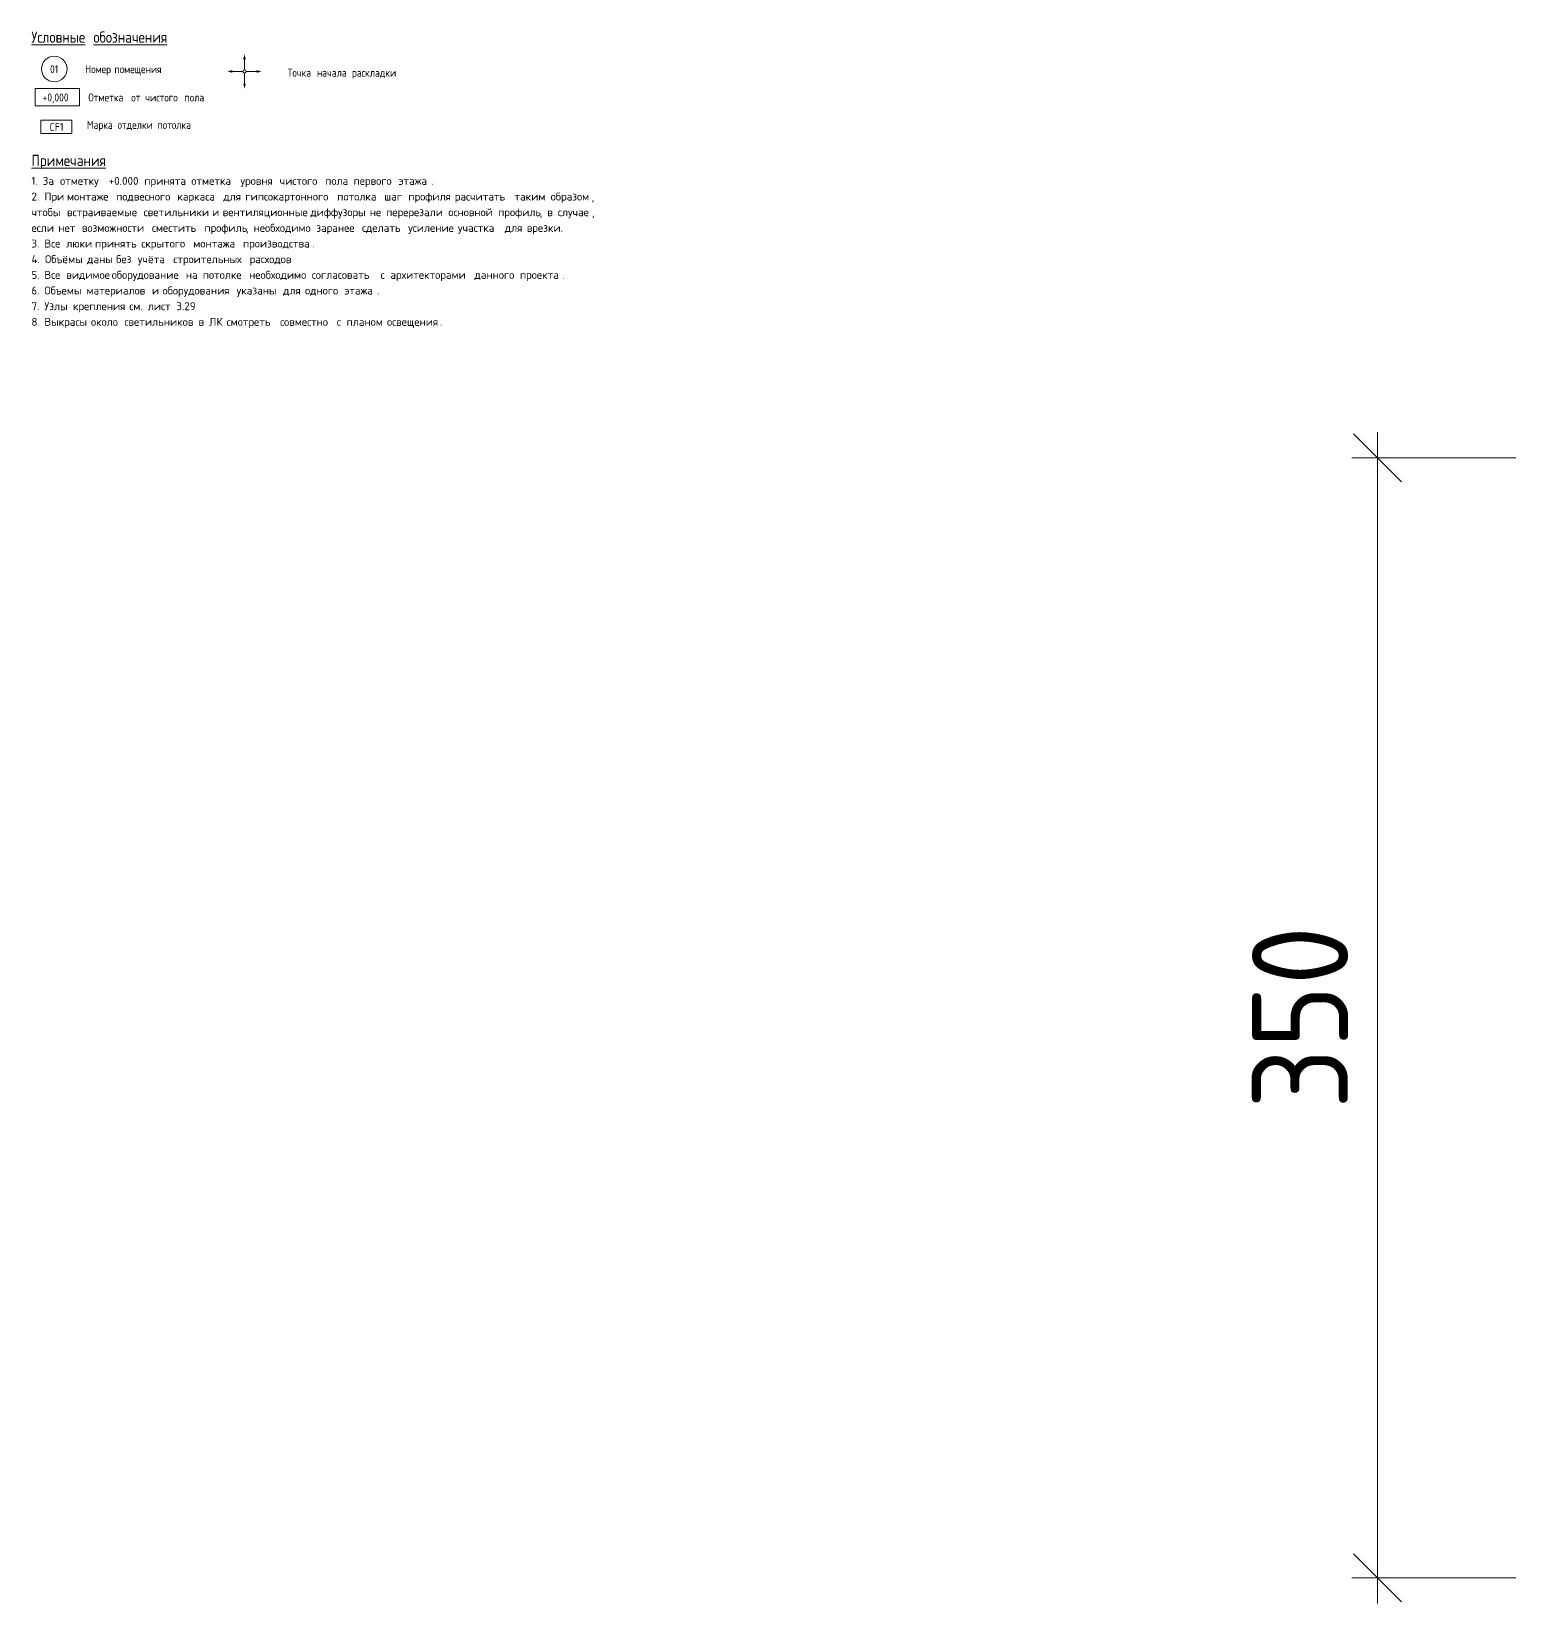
# Model space of a CAD drawing. Header units: millimetres. Extents: x 35378 to 237579, y -8553 to 29000.
# Drawn here: x 235426.1 to 235887.8, y 2524.8 to 3016 of the extents above; entities that cross this region are included whole.
import ezdxf

# ---------------------------------------------------------------- set-up
doc = ezdxf.new("R2010")
doc.units = ezdxf.units.MM
for name, color, linetype, lineweight in [('A-ANNO-DIMS', 7, 'Continuous', 9), ('A-ANNO-DIMS-10', 7, 'Continuous', 9), ('A-DETL', 7, 'Continuous', 9), ('G-ANNO-TEXT', 7, 'Continuous', 9)]:
    doc.layers.add(name, color=color, linetype=linetype, lineweight=lineweight)
doc.layers.add('A-DETL-GENF-1', color=1, linetype='Continuous', lineweight=9, true_color=0xff0000)
doc.styles.add('GOST Common_4', font='GOST_Common.ttf', dxfattribs={"width": 0.9, "height": 3.5})
doc.styles.add('GOST Common_5', font='GOST_Common.ttf', dxfattribs={"width": 0.9, "height": 2.5})
doc.styles.add('ISOCPEUR_2', font='isocpeur.ttf', dxfattribs={"width": 0.9, "height": 2.5})
doc.styles.add('ISOCPEUR_3', font='isocpeur.ttf', dxfattribs={"height": 2.5})
doc.styles.add('ISOCPEUR_4', font='isocpeur.ttf', dxfattribs={"width": 0.9, "height": 30})
doc.dimstyles.new('ISO-3_0', dxfattribs={"dimscale": 304.8, "dimtxt": 29.879435, "dimasz": 0.049213, "dimexe": 0.026247, "dimexo": 0, "dimgap": 0, "dimtad": 1, "dimdec": 0, "dimrnd": 10, "dimzin": 0, "dimdsep": 46, "dimtxsty": 'ISOCPEUR_4', "dimblk1": 'OBLIQUE', "dimblk2": 'OBLIQUE', "dimsah": 1, "dimcen": 0.09, "dimdle": 0.026247, "dimazin": 0, "dimtfac": 1, "dimtdec": 4, "dimtix": 1, "dimtmove": 0, "dimatfit": 3, "dimfxl": 1, "dimtvp": 1, "dimtolj": 1, "dimtzin": 0, "dimarcsym": 2})

# ---------------------------------------------------------------- blocks, each defined once
blk = doc.blocks.new('DIMBLOCK97-Выкрас на потолке около светильника ЛК')
at = {"layer": 'A-ANNO-DIMS-10', "lineweight": 20}
for p, q in [((235846.57, 2882.81), (235839.07, 2890.31)), ((235846.57, 2882.81), (235854.07, 2875.31)), ((235846.57, 2532.81), (235839.07, 2540.31)), ((235846.57, 2532.81), (235854.07, 2525.31))]:
    blk.add_line(p, q, dxfattribs=at)
at = {"layer": 'A-ANNO-DIMS-10'}
for p, q in [((235846.57, 2524.81), (235846.57, 2890.81)), ((236239.79, 2882.81), (235838.57, 2882.81)), ((235846.57, 2882.81), (236239.79, 2882.81)), ((236259.79, 2532.81), (235838.57, 2532.81)), ((235846.57, 2532.81), (236259.79, 2532.81))]:
    blk.add_line(p, q, dxfattribs=at)
at = {"layer": 'A-ANNO-DIMS-10', "color": 0, "insert": (235807.38, 2679.37), "char_height": 30, "width": 68.263, "attachment_point": 1, "rotation": 90, "line_spacing_factor": 1.149209, "style": 'ISOCPEUR_4'}
blk.add_mtext('350', dxfattribs=at)
blk = doc.blocks.new('_Oblique')
at = {"color": 0, "linetype": 'ByBlock', "lineweight": -2}
blk.add_line((-0.5, -0.5), (0.5, 0.5), dxfattribs=at)

msp = doc.modelspace()

# ---------------------------------------------------------------- hatches: boundary and pattern name
at = {"layer": 'A-DETL-GENF-1'}
for points in [[(235492.24, 3007.34), (235493.08, 3007.34), (235492.66, 3008.91)], [(235488.87, 3003.13), (235488.87, 3003.97), (235487.3, 3003.55)], [(235496.45, 3003.13), (235498.01, 3003.55), (235496.45, 3003.97)], [(235492.66, 2998.19), (235493.08, 2999.76), (235492.24, 2999.76)]]:
    msp.add_hatch(color=256, dxfattribs=at).paths.add_polyline_path(points)

# ---------------------------------------------------------------- linework, layer by layer
at = {"layer": 'A-DETL'}
for p, q in [((235492.66, 3004.05), (235492.66, 3007.34)), ((235492.16, 3003.55), (235488.87, 3003.55)), ((235492.66, 3003.05), (235492.66, 2999.76)), ((235493.16, 3003.55), (235496.45, 3003.55)), ((235427.31, 2998.25), (235441.1, 2998.25)), ((235427.31, 2992.75), (235427.31, 2998.25)), ((235441.1, 2998.25), (235441.1, 2992.75)), ((235427.31, 2992.75), (235441.1, 2992.75)), ((235429.07, 2988.32), (235438.7, 2988.32)), ((235429.07, 2984.19), (235429.07, 2988.32)), ((235438.7, 2988.32), (235438.7, 2984.19)), ((235438.7, 2984.19), (235429.07, 2984.19))]:
    msp.add_line(p, q, dxfattribs=at)
for centre, radius in [((235433.23, 3004.31), 4), ((235492.66, 3003.55), 0.5)]:
    msp.add_circle(centre, radius, dxfattribs=at)

# ---------------------------------------------------------------- texts
at = {"layer": 'G-ANNO-TEXT', "attachment_point": 1}
for s, insert, char_height, width, style in [('\\LУсловные', (235426.1, 3016.02), 3.5, 22.1506, 'GOST Common_4'), ('\\L\\fGOST Common|b0|i0|c204|p34|;\\W.9;\\L ', (235444.38, 3016.02), 3.5, 1.2987, 'GOST Common_4'), ('\\Lобозначения', (235445.45, 3016.02), 3.5, 30.1595, 'GOST Common_4'), ('01', (235431.91, 3005.5), 2.5, 3.319, 'GOST Common_5'), ('Номер', (235442.86, 3005.5), 2.5, 10.1734, 'GOST Common_5'), ('\\fGOST Common|b0|i0|c204|p34|;\\W.9; ', (235451.25, 3005.5), 2.5, 0.938, 'GOST Common_5'), ('помещения', (235452.03, 3005.5), 2.5, 18.543, 'GOST Common_5'), ('Точка', (235506.11, 3004.4), 2.5, 10.1734, 'GOST Common_5'), ('\\fGOST Common|b0|i0|c204|p34|;\\W.9; ', (235514.5, 3004.4), 2.5, 0.938, 'GOST Common_5'), ('начала', (235515.28, 3004.4), 2.5, 12.338, 'GOST Common_5'), ('\\fGOST Common|b0|i0|c204|p34|;\\W.9; ', (235525.46, 3004.4), 2.5, 0.938, 'GOST Common_5'), ('раскладки', (235526.23, 3004.4), 2.5, 17.6772, 'GOST Common_5'), ('+0,000', (235429.61, 2996.67), 2.5, 10.6785, 'GOST Common_5'), ('Отметка', (235443.87, 2996.67), 2.5, 15.2962, 'GOST Common_5'), ('\\fGOST Common|b0|i0|c204|p34|;\\W.9; ', (235456.49, 2996.67), 2.5, 0.938, 'GOST Common_5'), ('\\fGOST Common|b0|i0|c204|p34|;\\W.9; ', (235460.9, 2996.67), 2.5, 0.938, 'GOST Common_5'), ('\\fGOST Common|b0|i0|c204|p34|;\\W.9; ', (235473.1, 2996.67), 2.5, 0.938, 'GOST Common_5'), ('\\fGOST Common|b0|i0|c204|p34|;\\W.9; ', (235480.49, 2996.67), 2.5, 0.938, 'GOST Common_5'), ('от', (235457.27, 2996.67), 2.5, 4.4013, 'GOST Common_5'), ('чистого', (235461.67, 2996.67), 2.5, 13.8532, 'GOST Common_5'), ('пола', (235473.88, 2996.67), 2.5, 8.0089, 'GOST Common_5'), ('CF1', (235431.77, 2987.45), 2.5, 5.2671, 'ISOCPEUR_2'), ('Марка', (235443.4, 2988.09), 2.5, 10.6785, 'GOST Common_5'), ('\\fGOST Common|b0|i0|c204|p34|;\\W.9; ', (235452.21, 2988.09), 2.5, 0.938, 'GOST Common_5'), ('отделки', (235452.98, 2988.09), 2.5, 14.1418, 'GOST Common_5'), ('\\fGOST Common|b0|i0|c204|p34|;\\W.9; ', (235464.65, 2988.09), 2.5, 0.938, 'GOST Common_5'), ('потолка', (235465.42, 2988.09), 2.5, 14.3582, 'GOST Common_5'), ('\\LПримечания', (235426.1, 2977.47), 3.5, 28.4278, 'GOST Common_4'), ('1. ', (235426.1, 2970.6), 2.5, 4.2489, 'ISOCPEUR_3'), ('За', (235429.61, 2970.6), 2.5, 4.73, 'ISOCPEUR_3'), ('\\fISOCPEUR|b0|i0|c204|p34|; ', (235433.51, 2970.6), 2.5, 1.8439, 'ISOCPEUR_3'), ('отметку', (235435.03, 2970.6), 2.5, 16.5148, 'ISOCPEUR_3'), (' +0.000 ', (235448.66, 2970.6), 2.5, 15.3924, 'ISOCPEUR_3'), ('принята', (235461.36, 2970.6), 2.5, 15.9536, 'ISOCPEUR_3'), ('\\fISOCPEUR|b0|i0|c204|p34|; ', (235474.52, 2970.6), 2.5, 1.8439, 'ISOCPEUR_3'), ('отметка', (235476.04, 2970.6), 2.5, 16.7553, 'ISOCPEUR_3'), ('\\fISOCPEUR|b0|i0|c204|p34|; ', (235489.87, 2970.6), 2.5, 1.8439, 'ISOCPEUR_3'), ('уровня', (235491.39, 2970.6), 2.5, 12.9873, 'ISOCPEUR_3'), ('\\fISOCPEUR|b0|i0|c204|p34|; ', (235502.1, 2970.6), 2.5, 1.8439, 'ISOCPEUR_3'), ('чистого', (235503.62, 2970.6), 2.5, 15.3924, 'ISOCPEUR_3'), ('\\fISOCPEUR|b0|i0|c204|p34|; ', (235516.32, 2970.6), 2.5, 1.8439, 'ISOCPEUR_3'), ('пола', (235517.85, 2970.6), 2.5, 8.8987, 'ISOCPEUR_3'), ('\\fISOCPEUR|b0|i0|c204|p34|; ', (235525.19, 2970.6), 2.5, 1.8439, 'ISOCPEUR_3'), ('первого', (235526.71, 2970.6), 2.5, 15.1519, 'ISOCPEUR_3'), ('\\fISOCPEUR|b0|i0|c204|p34|; ', (235539.21, 2970.6), 2.5, 1.8439, 'ISOCPEUR_3'), ('этажа', (235540.73, 2970.6), 2.5, 12.4262, 'ISOCPEUR_3'), ('\\fISOCPEUR|b0|i0|c204|p34|;.', (235550.99, 2970.6), 2.5, 0.8819, 'ISOCPEUR_3'), ('2. ', (235426.1, 2965.7), 2.5, 4.8903, 'ISOCPEUR_3'), ('При', (235430.14, 2965.7), 2.5, 6.7342, 'ISOCPEUR_3'), ('\\fISOCPEUR|b0|i0|c204|p34|; ', (235435.69, 2965.7), 2.5, 1.8439, 'ISOCPEUR_3'), ('монтаже', (235437.21, 2965.7), 2.5, 16.7553, 'ISOCPEUR_3'), ('\\fISOCPEUR|b0|i0|c204|p34|; ', (235451.04, 2965.7), 2.5, 1.8439, 'ISOCPEUR_3'), ('подвесного', (235452.56, 2965.7), 2.5, 21.3249, 'ISOCPEUR_3'), ('\\fISOCPEUR|b0|i0|c204|p34|; ', (235470.16, 2965.7), 2.5, 1.8439, 'ISOCPEUR_3'), ('каркаса', (235471.68, 2965.7), 2.5, 15.5527, 'ISOCPEUR_3'), ('\\fISOCPEUR|b0|i0|c204|p34|; ', (235484.51, 2965.7), 2.5, 1.8439, 'ISOCPEUR_3'), ('для', (235486.03, 2965.7), 2.5, 6.4937, 'ISOCPEUR_3'), ('\\fISOCPEUR|b0|i0|c204|p34|; ', (235491.39, 2965.7), 2.5, 1.8439, 'ISOCPEUR_3'), ('гипсокартонного', (235492.91, 2965.7), 2.5, 32.9494, 'ISOCPEUR_3'), ('\\fISOCPEUR|b0|i0|c204|p34|; ', (235520.1, 2965.7), 2.5, 1.8439, 'ISOCPEUR_3'), ('потолка', (235521.62, 2965.7), 2.5, 15.9536, 'ISOCPEUR_3'), ('\\fISOCPEUR|b0|i0|c204|p34|; ', (235534.78, 2965.7), 2.5, 1.8439, 'ISOCPEUR_3'), ('шаг', (235536.3, 2965.7), 2.5, 7.2954, 'ISOCPEUR_3'), ('\\fISOCPEUR|b0|i0|c204|p34|; ', (235542.32, 2965.7), 2.5, 1.8439, 'ISOCPEUR_3'), ('профиля', (235543.84, 2965.7), 2.5, 15.7131, 'ISOCPEUR_3'), ('\\fISOCPEUR|b0|i0|c204|p34|; ', (235556.81, 2965.7), 2.5, 1.8439, 'ISOCPEUR_3'), ('расчитать', (235558.33, 2965.7), 2.5, 20.7637, 'ISOCPEUR_3'), ('\\fISOCPEUR|b0|i0|c204|p34|; ', (235575.46, 2965.7), 2.5, 1.8439, 'ISOCPEUR_3'), ('таким', (235576.98, 2965.7), 2.5, 11.865, 'ISOCPEUR_3'), ('\\fISOCPEUR|b0|i0|c204|p34|; ', (235586.77, 2965.7), 2.5, 1.8439, 'ISOCPEUR_3'), ('образом', (235588.29, 2965.7), 2.5, 15.4726, 'ISOCPEUR_3'), (',  ', (235601.06, 2965.7), 2.5, 4.73, 'ISOCPEUR_3'), ('чтобы', (235426.1, 2960.81), 2.5, 11.6245, 'ISOCPEUR_3'), ('\\fISOCPEUR|b0|i0|c204|p34|; ', (235435.69, 2960.81), 2.5, 1.8439, 'ISOCPEUR_3'), ('встраиваемые', (235437.21, 2960.81), 2.5, 27.1772, 'ISOCPEUR_3'), ('\\fISOCPEUR|b0|i0|c204|p34|; ', (235459.64, 2960.81), 2.5, 1.8439, 'ISOCPEUR_3'), ('светильники', (235461.16, 2960.81), 2.5, 24.0506, 'ISOCPEUR_3'), ('\\fISOCPEUR|b0|i0|c204|p34|; ', (235481, 2960.81), 2.5, 1.8439, 'ISOCPEUR_3'), ('\\fISOCPEUR|b0|i0|c204|p34|;и', (235482.52, 2960.81), 2.5, 2.1646, 'ISOCPEUR_3'), ('\\fISOCPEUR|b0|i0|c204|p34|; ', (235484.31, 2960.81), 2.5, 1.8439, 'ISOCPEUR_3'), ('вентиляционные', (235485.83, 2960.81), 2.5, 31.346, 'ISOCPEUR_3'), ('\\fISOCPEUR|b0|i0|c204|p34|; ', (235511.69, 2960.81), 2.5, 1.8439, 'ISOCPEUR_3'), ('диффузоры', (235513.22, 2960.81), 2.5, 20.6835, 'ISOCPEUR_3'), ('\\fISOCPEUR|b0|i0|c204|p34|; ', (235530.28, 2960.81), 2.5, 1.8439, 'ISOCPEUR_3'), ('не', (235531.8, 2960.81), 2.5, 4.3291, 'ISOCPEUR_3'), ('\\fISOCPEUR|b0|i0|c204|p34|; ', (235535.37, 2960.81), 2.5, 1.8439, 'ISOCPEUR_3'), ('перерезали', (235536.9, 2960.81), 2.5, 21.7257, 'ISOCPEUR_3'), ('\\fISOCPEUR|b0|i0|c204|p34|; ', (235554.82, 2960.81), 2.5, 1.8439, 'ISOCPEUR_3'), ('основной', (235556.34, 2960.81), 2.5, 16.9958, 'ISOCPEUR_3'), ('\\fISOCPEUR|b0|i0|c204|p34|; ', (235570.37, 2960.81), 2.5, 1.8439, 'ISOCPEUR_3'), ('профиль', (235571.89, 2960.81), 2.5, 15.7131, 'ISOCPEUR_3'), (', ', (235584.85, 2960.81), 2.5, 2.8861, 'ISOCPEUR_3'), ('\\fISOCPEUR|b0|i0|c204|p34|;в', (235587.23, 2960.81), 2.5, 2.1646, 'ISOCPEUR_3'), ('\\fISOCPEUR|b0|i0|c204|p34|; ', (235589.02, 2960.81), 2.5, 1.8439, 'ISOCPEUR_3'), ('случае', (235590.54, 2960.81), 2.5, 12.9072, 'ISOCPEUR_3'), (', ', (235601.19, 2960.81), 2.5, 2.8861, 'ISOCPEUR_3'), ('если', (235426.1, 2955.91), 2.5, 8.3376, 'ISOCPEUR_3'), ('\\fISOCPEUR|b0|i0|c204|p34|; ', (235432.98, 2955.91), 2.5, 1.8439, 'ISOCPEUR_3'), ('нет', (235434.5, 2955.91), 2.5, 7.0549, 'ISOCPEUR_3'), ('\\fISOCPEUR|b0|i0|c204|p34|; ', (235440.32, 2955.91), 2.5, 1.8439, 'ISOCPEUR_3'), ('возможности', (235441.84, 2955.91), 2.5, 24.692, 'ISOCPEUR_3'), ('\\fISOCPEUR|b0|i0|c204|p34|; ', (235462.22, 2955.91), 2.5, 1.8439, 'ISOCPEUR_3'), ('сместить', (235463.74, 2955.91), 2.5, 18.038, 'ISOCPEUR_3'), ('\\fISOCPEUR|b0|i0|c204|p34|; ', (235478.62, 2955.91), 2.5, 1.8439, 'ISOCPEUR_3'), ('профиль', (235480.14, 2955.91), 2.5, 15.7131, 'ISOCPEUR_3'), (', ', (235493.11, 2955.91), 2.5, 2.8861, 'ISOCPEUR_3'), ('необходимо', (235495.49, 2955.91), 2.5, 21.8861, 'ISOCPEUR_3'), ('\\fISOCPEUR|b0|i0|c204|p34|; ', (235513.55, 2955.91), 2.5, 1.8439, 'ISOCPEUR_3'), ('заранее', (235515.07, 2955.91), 2.5, 15.4726, 'ISOCPEUR_3'), ('\\fISOCPEUR|b0|i0|c204|p34|; ', (235527.83, 2955.91), 2.5, 1.8439, 'ISOCPEUR_3'), ('сделать', (235529.36, 2955.91), 2.5, 15.6329, 'ISOCPEUR_3'), ('\\fISOCPEUR|b0|i0|c204|p34|; ', (235542.25, 2955.91), 2.5, 1.8439, 'ISOCPEUR_3'), ('усиление', (235543.78, 2955.91), 2.5, 16.9958, 'ISOCPEUR_3'), ('\\fISOCPEUR|b0|i0|c204|p34|; ', (235557.8, 2955.91), 2.5, 1.8439, 'ISOCPEUR_3'), ('участка', (235559.32, 2955.91), 2.5, 15.8734, 'ISOCPEUR_3'), ('\\fISOCPEUR|b0|i0|c204|p34|; ', (235572.42, 2955.91), 2.5, 1.8439, 'ISOCPEUR_3'), ('для', (235573.94, 2955.91), 2.5, 6.4937, 'ISOCPEUR_3'), ('\\fISOCPEUR|b0|i0|c204|p34|; ', (235579.3, 2955.91), 2.5, 1.8439, 'ISOCPEUR_3'), ('врезки', (235580.82, 2955.91), 2.5, 12.827, 'ISOCPEUR_3'), ('\\fISOCPEUR|b0|i0|c204|p34|;.', (235591.4, 2955.91), 2.5, 0.8819, 'ISOCPEUR_3'), ('3. ', (235426.1, 2951.02), 2.5, 4.8903, 'ISOCPEUR_3'), ('Все', (235430.14, 2951.02), 2.5, 6.4135, 'ISOCPEUR_3'), ('\\fISOCPEUR|b0|i0|c204|p34|; ', (235435.43, 2951.02), 2.5, 1.8439, 'ISOCPEUR_3'), ('люки', (235436.95, 2951.02), 2.5, 9.0591, 'ISOCPEUR_3'), ('\\fISOCPEUR|b0|i0|c204|p34|; ', (235444.42, 2951.02), 2.5, 1.8439, 'ISOCPEUR_3'), ('принять', (235445.95, 2951.02), 2.5, 15.7131, 'ISOCPEUR_3'), ('\\fISOCPEUR|b0|i0|c204|p34|; ', (235458.91, 2951.02), 2.5, 1.8439, 'ISOCPEUR_3'), ('скрытого', (235460.43, 2951.02), 2.5, 17.7975, 'ISOCPEUR_3'), ('\\fISOCPEUR|b0|i0|c204|p34|; ', (235475.12, 2951.02), 2.5, 1.8439, 'ISOCPEUR_3'), ('монтажа', (235476.64, 2951.02), 2.5, 16.9958, 'ISOCPEUR_3'), ('\\fISOCPEUR|b0|i0|c204|p34|; ', (235490.66, 2951.02), 2.5, 1.8439, 'ISOCPEUR_3'), ('производства', (235492.18, 2951.02), 2.5, 26.2954, 'ISOCPEUR_3'), ('\\fISOCPEUR|b0|i0|c204|p34|;.', (235513.88, 2951.02), 2.5, 0.8819, 'ISOCPEUR_3'), ('4. ', (235426.1, 2946.13), 2.5, 5.1308, 'ISOCPEUR_3'), ('Объёмы', (235430.34, 2946.13), 2.5, 14.1097, 'ISOCPEUR_3'), ('\\fISOCPEUR|b0|i0|c204|p34|; ', (235441.98, 2946.13), 2.5, 1.8439, 'ISOCPEUR_3'), ('даны', (235443.5, 2946.13), 2.5, 9.1392, 'ISOCPEUR_3'), ('\\fISOCPEUR|b0|i0|c204|p34|; ', (235451.04, 2946.13), 2.5, 1.8439, 'ISOCPEUR_3'), ('без', (235452.56, 2946.13), 2.5, 6.3333, 'ISOCPEUR_3'), ('\\fISOCPEUR|b0|i0|c204|p34|; ', (235457.79, 2946.13), 2.5, 1.8439, 'ISOCPEUR_3'), ('учёта', (235459.31, 2946.13), 2.5, 11.6245, 'ISOCPEUR_3'), ('\\fISOCPEUR|b0|i0|c204|p34|; ', (235468.9, 2946.13), 2.5, 1.8439, 'ISOCPEUR_3'), ('строительных', (235470.42, 2946.13), 2.5, 27.0169, 'ISOCPEUR_3'), ('\\fISOCPEUR|b0|i0|c204|p34|; ', (235492.71, 2946.13), 2.5, 1.8439, 'ISOCPEUR_3'), ('расходов', (235494.23, 2946.13), 2.5, 17.2363, 'ISOCPEUR_3'), ('5. ', (235426.1, 2941.23), 2.5, 4.8903, 'ISOCPEUR_3'), ('Все', (235430.14, 2941.23), 2.5, 6.4135, 'ISOCPEUR_3'), ('\\fISOCPEUR|b0|i0|c204|p34|; ', (235435.43, 2941.23), 2.5, 1.8439, 'ISOCPEUR_3'), ('видимое', (235436.95, 2941.23), 2.5, 15.3924, 'ISOCPEUR_3'), ('\\fISOCPEUR|b0|i0|c204|p34|; ', (235449.65, 2941.23), 2.5, 1.8439, 'ISOCPEUR_3'), ('оборудование', (235451.17, 2941.23), 2.5, 26.2152, 'ISOCPEUR_3'), ('\\fISOCPEUR|b0|i0|c204|p34|; ', (235472.8, 2941.23), 2.5, 1.8439, 'ISOCPEUR_3'), ('на', (235474.32, 2941.23), 2.5, 4.5696, 'ISOCPEUR_3'), ('\\fISOCPEUR|b0|i0|c204|p34|; ', (235478.09, 2941.23), 2.5, 1.8439, 'ISOCPEUR_3'), ('потолке', (235479.61, 2941.23), 2.5, 15.7131, 'ISOCPEUR_3'), ('\\fISOCPEUR|b0|i0|c204|p34|; ', (235492.58, 2941.23), 2.5, 1.8439, 'ISOCPEUR_3'), ('необходимо', (235494.1, 2941.23), 2.5, 21.8861, 'ISOCPEUR_3'), ('\\fISOCPEUR|b0|i0|c204|p34|; ', (235512.16, 2941.23), 2.5, 1.8439, 'ISOCPEUR_3'), ('согласовать', (235513.68, 2941.23), 2.5, 24.211, 'ISOCPEUR_3'), ('\\fISOCPEUR|b0|i0|c204|p34|; ', (235533.66, 2941.23), 2.5, 1.8439, 'ISOCPEUR_3'), ('\\fISOCPEUR|b0|i0|c204|p34|;с', (235535.18, 2941.23), 2.5, 1.8439, 'ISOCPEUR_3'), ('\\fISOCPEUR|b0|i0|c204|p34|; ', (235536.7, 2941.23), 2.5, 1.8439, 'ISOCPEUR_3'), ('архитекторами', (235538.22, 2941.23), 2.5, 29.9831, 'ISOCPEUR_3'), ('\\fISOCPEUR|b0|i0|c204|p34|; ', (235562.96, 2941.23), 2.5, 1.8439, 'ISOCPEUR_3'), ('данного', (235564.48, 2941.23), 2.5, 15.3924, 'ISOCPEUR_3'), ('\\fISOCPEUR|b0|i0|c204|p34|; ', (235577.18, 2941.23), 2.5, 1.8439, 'ISOCPEUR_3'), ('проекта', (235578.7, 2941.23), 2.5, 15.9536, 'ISOCPEUR_3'), ('\\fISOCPEUR|b0|i0|c204|p34|;.', (235591.86, 2941.23), 2.5, 0.8819, 'ISOCPEUR_3'), ('6. ', (235426.1, 2936.34), 2.5, 4.8903, 'ISOCPEUR_3'), ('Объемы', (235430.14, 2936.34), 2.5, 14.1097, 'ISOCPEUR_3'), ('\\fISOCPEUR|b0|i0|c204|p34|; ', (235441.78, 2936.34), 2.5, 1.8439, 'ISOCPEUR_3'), ('материалов', (235443.3, 2936.34), 2.5, 22.9283, 'ISOCPEUR_3'), ('\\fISOCPEUR|b0|i0|c204|p34|; ', (235462.22, 2936.34), 2.5, 1.8439, 'ISOCPEUR_3'), ('\\fISOCPEUR|b0|i0|c204|p34|;и', (235463.74, 2936.34), 2.5, 2.1646, 'ISOCPEUR_3'), ('\\fISOCPEUR|b0|i0|c204|p34|; ', (235465.52, 2936.34), 2.5, 1.8439, 'ISOCPEUR_3'), ('оборудования', (235467.05, 2936.34), 2.5, 26.2152, 'ISOCPEUR_3'), ('\\fISOCPEUR|b0|i0|c204|p34|; ', (235488.68, 2936.34), 2.5, 1.8439, 'ISOCPEUR_3'), ('указаны', (235490.2, 2936.34), 2.5, 15.7131, 'ISOCPEUR_3'), ('\\fISOCPEUR|b0|i0|c204|p34|; ', (235503.16, 2936.34), 2.5, 1.8439, 'ISOCPEUR_3'), ('для', (235504.68, 2936.34), 2.5, 6.4937, 'ISOCPEUR_3'), ('\\fISOCPEUR|b0|i0|c204|p34|; ', (235510.04, 2936.34), 2.5, 1.8439, 'ISOCPEUR_3'), ('одного', (235511.56, 2936.34), 2.5, 12.9873, 'ISOCPEUR_3'), ('\\fISOCPEUR|b0|i0|c204|p34|; ', (235522.28, 2936.34), 2.5, 1.8439, 'ISOCPEUR_3'), ('этажа', (235523.8, 2936.34), 2.5, 12.4262, 'ISOCPEUR_3'), ('\\fISOCPEUR|b0|i0|c204|p34|;.', (235534.05, 2936.34), 2.5, 0.8819, 'ISOCPEUR_3'), ('7. ', (235426.1, 2931.44), 2.5, 4.8903, 'ISOCPEUR_3'), ('Узлы', (235430.14, 2931.44), 2.5, 8.9789, 'ISOCPEUR_3'), ('\\fISOCPEUR|b0|i0|c204|p34|; ', (235437.55, 2931.44), 2.5, 1.8439, 'ISOCPEUR_3'), ('крепления', (235439.07, 2931.44), 2.5, 19.481, 'ISOCPEUR_3'), ('\\fISOCPEUR|b0|i0|c204|p34|; ', (235455.14, 2931.44), 2.5, 1.8439, 'ISOCPEUR_3'), ('см', (235456.66, 2931.44), 2.5, 4.2489, 'ISOCPEUR_3'), ('. ', (235460.17, 2931.44), 2.5, 2.7257, 'ISOCPEUR_3'), ('лист', (235462.42, 2931.44), 2.5, 8.8987, 'ISOCPEUR_3'), (' 3.29', (235469.76, 2931.44), 2.5, 9.2194, 'ISOCPEUR_3'), ('8. ', (235426.1, 2926.55), 2.5, 4.8903, 'ISOCPEUR_3'), ('Выкрасы', (235430.14, 2926.55), 2.5, 15.7932, 'ISOCPEUR_3'), ('\\fISOCPEUR|b0|i0|c204|p34|; ', (235443.17, 2926.55), 2.5, 1.8439, 'ISOCPEUR_3'), ('около', (235444.69, 2926.55), 2.5, 10.8228, 'ISOCPEUR_3'), ('\\fISOCPEUR|b0|i0|c204|p34|; ', (235453.62, 2926.55), 2.5, 1.8439, 'ISOCPEUR_3'), ('светильников', (235455.14, 2926.55), 2.5, 26.2152, 'ISOCPEUR_3'), ('\\fISOCPEUR|b0|i0|c204|p34|; ', (235476.77, 2926.55), 2.5, 1.8439, 'ISOCPEUR_3'), ('\\fISOCPEUR|b0|i0|c204|p34|;в', (235478.29, 2926.55), 2.5, 2.1646, 'ISOCPEUR_3'), ('\\fISOCPEUR|b0|i0|c204|p34|; ', (235480.08, 2926.55), 2.5, 1.8439, 'ISOCPEUR_3'), ('ЛК', (235481.6, 2926.55), 2.5, 4.8101, 'ISOCPEUR_3'), ('\\fISOCPEUR|b0|i0|c204|p34|; ', (235485.57, 2926.55), 2.5, 1.8439, 'ISOCPEUR_3'), ('смотреть', (235487.09, 2926.55), 2.5, 18.3586, 'ISOCPEUR_3'), ('\\fISOCPEUR|b0|i0|c204|p34|; ', (235502.24, 2926.55), 2.5, 1.8439, 'ISOCPEUR_3'), ('совместно', (235503.76, 2926.55), 2.5, 19.6413, 'ISOCPEUR_3'), ('\\fISOCPEUR|b0|i0|c204|p34|; ', (235519.96, 2926.55), 2.5, 1.8439, 'ISOCPEUR_3'), ('\\fISOCPEUR|b0|i0|c204|p34|;с', (235521.48, 2926.55), 2.5, 1.8439, 'ISOCPEUR_3'), ('\\fISOCPEUR|b0|i0|c204|p34|; ', (235523.01, 2926.55), 2.5, 1.8439, 'ISOCPEUR_3'), ('планом', (235524.53, 2926.55), 2.5, 13.4684, 'ISOCPEUR_3'), ('\\fISOCPEUR|b0|i0|c204|p34|; ', (235535.64, 2926.55), 2.5, 1.8439, 'ISOCPEUR_3'), ('освещения', (235537.16, 2926.55), 2.5, 20.0422, 'ISOCPEUR_3'), ('\\fISOCPEUR|b0|i0|c204|p34|;.', (235553.7, 2926.55), 2.5, 0.8819, 'ISOCPEUR_3')]:
    msp.add_mtext(s, dxfattribs=dict(at, insert=insert, char_height=char_height, width=width, style=style))

# ---------------------------------------------------------------- dimensions: what is measured, and where the dimension line sits
at = {"layer": 'A-ANNO-DIMS'}
dim = msp.add_linear_dim(base=(235846.57, 2882.81), p1=(236259.79, 2532.81), p2=(236239.79, 2882.81), angle=90, dimstyle='ISO-3_0', override={"dimpost": '<>', "dimfxl": 350.570963}, dxfattribs=at)
dim.commit()
dim.dimension.update_dxf_attribs({"geometry": 'DIMBLOCK97-Выкрас на потолке около светильника ЛК', "text_midpoint": (235831.57, 2707.81)})

doc.saveas('drawing.dxf')
